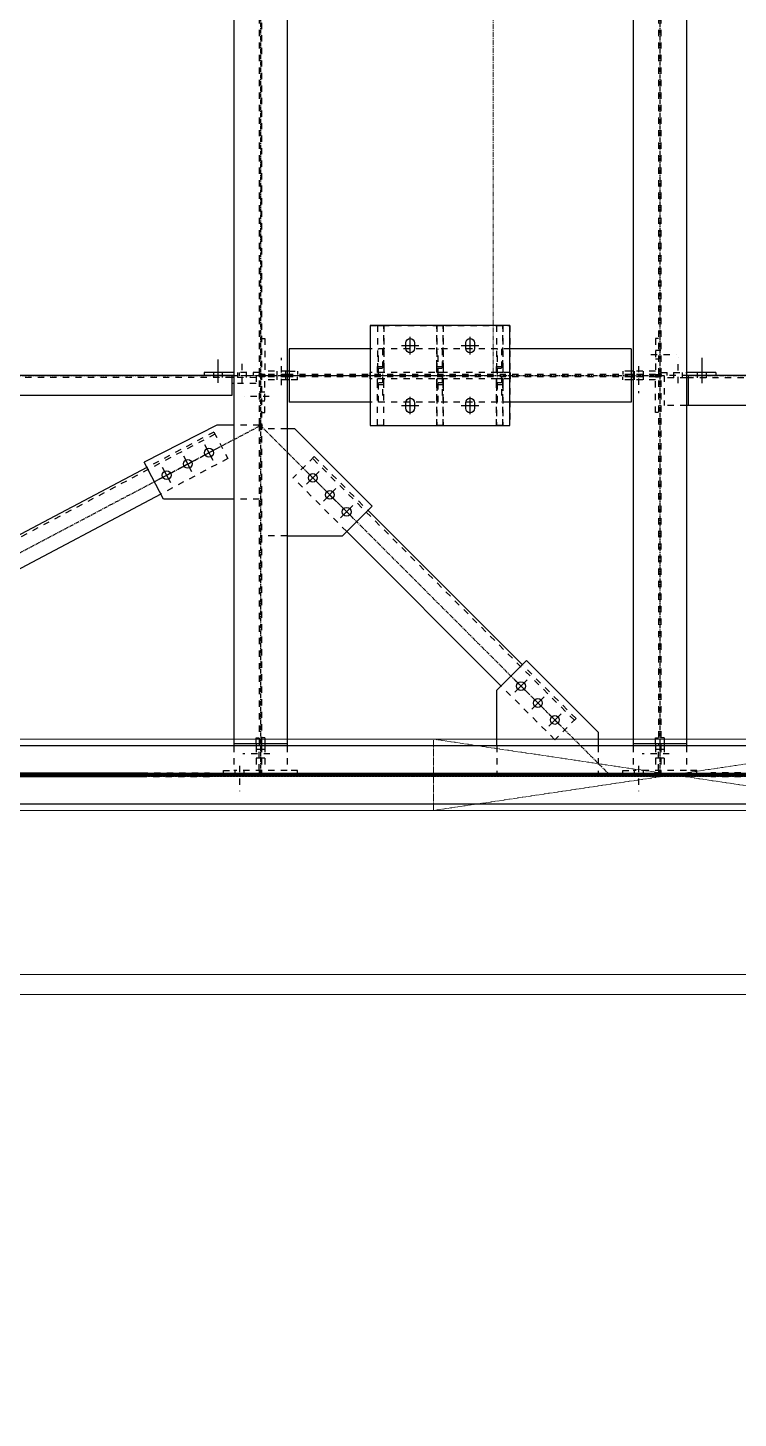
# Model space of a CAD drawing. Header units: inches. Extents: x 209270 to 234360, y -180214 to -150194.
# Drawn here: x 225796 to 227575, y -166874 to -163394 of the extents above; entities that cross this region are included whole.
import ezdxf

# ---------------------------------------------------------------- set-up
doc = ezdxf.new("R2010")
doc.units = ezdxf.units.IN
doc.header["$LTSCALE"] = 10
doc.header["$MEASUREMENT"] = 0
for name, pattern in [('CENTER', [2, 1.25, -0.25, 0.25, -0.25]), ('CENTER2', [1.125, 0.75, -0.125, 0.125, -0.125]), ('DXK_LINE_DOT2', [3.9198, 1.9599, -1.9599]), ('DXK_LINE_DOT5', [7.8785, 2.979, -0.9799, 0.9799, -0.9799, 0.9799, -0.9799]), ('HIDDEN', [0.375, 0.25, -0.125]), ('PHANTOM', [2.5, 1.25, -0.25, 0.25, -0.25, 0.25, -0.25])]:
    doc.linetypes.add(name, pattern=pattern)
doc.layers.get('0').update_dxf_attribs({"color": 1})
for name, color, linetype in [('_BLUE_0', 5, 'Continuous'), ('_BLUE_1', 5, 'Continuous'), ('_BLUE_2', 5, 'Continuous'), ('_BLUE_4', 5, 'Continuous')]:
    doc.layers.add(name, color=color, linetype=linetype)
for name, color, linetype, lineweight in [('CEN', 1, 'CENTER', 9), ('CENETR LINE', 1, 'CENTER2', 9), ('DIM', 1, 'Continuous', 13), ('handrail', 1, 'FENCELINE1', 9), ('HIDDEN', 1, 'HIDDEN', 9), ('MAIN OBJECT', 1, 'Continuous', 18), ('PHANTOM', 1, 'PHANTOM', 0), ('Sheeting', 1, 'Continuous', 0)]:
    doc.layers.add(name, color=color, linetype=linetype, lineweight=lineweight)
doc.linetypes.add('FENCELINE1', pattern='A,0.25,-0.1,[133,arial.ttf,S=0.1,R=0,X=-0.1,Y=0],-0.1,1', length=1.45)

# ---------------------------------------------------------------- blocks, each defined once
blk = doc.blocks.new('A$C1f4f58bd')
at = {"layer": 'CEN'}
blk.add_lwpolyline([(1100, 2200), (5000, 2200), (5000, -2700), (1100, -2700)], close=True, dxfattribs=at)
blk = doc.blocks.new('A$C1b4ed5d7')
at = {"layer": 'PHANTOM', "elevation": -0.8}
for points in [[(-660, 10500), (12160, 10500), (12160, -550), (-660, -550)], [(-610, 10450), (12110, 10450), (12110, -500), (-610, -500)]]:
    blk.add_lwpolyline(points, close=True, dxfattribs=at)
blk = doc.blocks.new('A$Ca692a303')
at = {"layer": 'CENETR LINE'}
for p, q in [((1200, 89.4), (0, -89.4)), ((0, 89.4), (1200, -89.4))]:
    blk.add_line(p, q, dxfattribs=at)
blk.add_lwpolyline([(0, -89.4), (0, 89.4), (1200, 89.4), (1200, -89.4)], close=True, dxfattribs=at)
blk = doc.blocks.new('MECH_DRAWING')
at = {"layer": 'CEN'}
blk.add_line((217212.2, -165263.7), (228311.6, -165263.7), dxfattribs=at)
at = {"layer": 'CEN', "elevation": 0.8}
blk.add_lwpolyline([(217011.9, -155263.7), (228511.9, -155263.7), (228511.9, -165263.7), (217011.9, -165263.7)], close=True, dxfattribs=at)
blk.add_lwpolyline([(217011.9, -165263.7), (217011.9, -165263.7), (228511.9, -165263.7), (228511.9, -165268.7)], dxfattribs=at)
at = {"layer": 'handrail', "const_width": 10}
blk.add_lwpolyline([(217011.9, -157988.4), (217011.9, -165263.7), (228511.9, -165263.7), (228511.9, -163968.7)], dxfattribs=at)
at = {"layer": 'HIDDEN', "elevation": 0}
blk.add_lwpolyline([(228307.2, -165268.1), (217216.6, -165268.1), (217216.6, -165259.3), (228307.2, -165259.3)], close=True, dxfattribs=at)
at = {"layer": 'MAIN OBJECT', "elevation": 0}
blk.add_lwpolyline([(228307.2, -165353.1), (217216.6, -165353.1), (217216.6, -165174.3), (228307.2, -165174.3)], close=True, dxfattribs=at)
at = {"layer": 'Sheeting'}
for points in [[(216351.9, -154713.7), (229171.9, -154713.7), (229171.9, -165813.7), (216351.9, -165813.7)], [(216401.9, -154763.7), (229121.9, -154763.7), (229121.9, -165763.7), (216401.9, -165763.7)]]:
    blk.add_lwpolyline(points, close=True, dxfattribs=at)
at = {"layer": 'DIM'}
for name, p in [('A$C1f4f58bd', (221961.9, -161563.7, -450449365.8)), ('A$C1b4ed5d7', (217011.9, -176263.7, 0.8)), ('A$Ca692a303', (226811.9, -165263.7, 0.8))]:
    blk.add_blockref(name, p, dxfattribs=at)
blk = doc.blocks.new('GridLine-116860372-116905 - 114867')
at = {"layer": '_BLUE_2', "linetype": 'DXK_LINE_DOT5'}
blk.add_line((2535.4, 12570.8), (24512.1, 12570.8), dxfattribs=at)
blk = doc.blocks.new('Part-116860372-114922 - 114867')
at = {"layer": '_BLUE_4', "linetype": 'Continuous'}
for points in [[(20200.6, 12565.8, -1), (20200.6, 12575.8, -1)], [(23950.6, 12565.8, -1), (23950.6, 12575.8, -1)]]:
    blk.add_hatch(color=256, dxfattribs=at).paths.add_polyline_path(points)
at = {"layer": '_BLUE_1', "linetype": 'DXK_LINE_DOT2'}
for p, q in [((20583.1, 12662.3), (20583.1, 12564.6)), ((23568.1, 12564.6), (23568.1, 12577.1)), ((23568.1, 12574.8), (20583.1, 12574.8)), ((23568.1, 12566.9), (20583.1, 12566.9))]:
    blk.add_line(p, q, dxfattribs=at)
at = {"layer": '_BLUE_2', "linetype": 'Continuous'}
for p, q in [((20583.1, 12662.3), (20583.1, 12577.1)), ((23568.1, 12662.3), (20583.1, 12662.3)), ((23568.1, 12577.1), (23568.1, 12662.3)), ((20583.1, 12564.6), (20583.1, 12479.3)), ((23568.1, 12479.3), (23568.1, 12564.6)), ((23568.1, 12479.3), (20583.1, 12479.3))]:
    blk.add_line(p, q, dxfattribs=at)
at = {"layer": '_BLUE_4', "linetype": 'CENTER'}
blk.add_line((20200.6, 12570.8), (23950.6, 12570.8), dxfattribs=at)
at = {"layer": '_BLUE_4', "linetype": 'Continuous'}
for centre in [(20200.6, 12570.8), (23950.6, 12570.8)]:
    blk.add_circle(centre, 5, dxfattribs=at)
blk = doc.blocks.new('Bolt-116860372-115338 - 114867')
at = {"layer": '_BLUE_1', "linetype": 'DXK_LINE_DOT2'}
for p, q in [((22673.1, 13886.9), (22751.8, 13886.9)), ((22687, 13900.6), (22697, 13900.6)), ((22697, 13900.6), (22704.1, 13900.6)), ((22687, 13873.1), (22697, 13873.1)), ((22697, 13873.1), (22704.1, 13873.1))]:
    blk.add_line(p, q, dxfattribs=at)
blk = doc.blocks.new('Bolt-116860372-115336 - 114867')
at = {"layer": '_BLUE_1', "linetype": 'DXK_LINE_DOT2'}
for p, q in [((21370.8, 12584.8), (21370.8, 12574.8)), ((21384.5, 12599.1), (21384.5, 12520.3)), ((21398.3, 12584.8), (21398.3, 12574.8)), ((21370.8, 12574.8), (21370.8, 12566.9)), ((21398.3, 12574.8), (21398.3, 12566.9))]:
    blk.add_line(p, q, dxfattribs=at)
blk = doc.blocks.new('Part-116860372-114998 - 114867')
at = {"layer": '_BLUE_4', "linetype": 'Continuous'}
for points in [[(21450.6, 15578.3, -1), (21450.6, 15588.3, -1)], [(21450.6, 12565.8, -1), (21450.6, 12575.8, -1)]]:
    blk.add_hatch(color=256, dxfattribs=at).paths.add_polyline_path(points)
at = {"layer": '_BLUE_1', "linetype": 'DXK_LINE_DOT2'}
for p, q in [((21367.3, 15569.1), (21367.3, 15479.8)), ((21533.8, 15569.1), (21367.3, 15569.1)), ((21447, 15569.1), (21447, 13666)), ((21454.1, 15569.1), (21454.1, 15479.8)), ((21533.8, 15569.1), (21533.8, 15479.8)), ((21454.1, 15473.5), (21454.1, 12668.6)), ((21447, 13666), (21447, 12668.6)), ((21367.3, 12662.3), (21367.3, 12584.8)), ((21447, 12584.8), (21447, 12662.3)), ((21454.1, 12662.3), (21454.1, 12584.8)), ((21533.8, 12662.3), (21533.8, 12584.8)), ((21533.8, 12584.8), (21367.3, 12584.8))]:
    blk.add_line(p, q, dxfattribs=at)
at = {"layer": '_BLUE_2', "linetype": 'Continuous'}
for p, q in [((21367.3, 15479.8), (21367.3, 12662.3)), ((21533.8, 15473.5), (21367.3, 15473.5)), ((21447, 15479.8), (21447, 15473.5)), ((21454.1, 15479.8), (21454.1, 15473.5)), ((21533.8, 15479.8), (21533.8, 12662.3)), ((21533.8, 12668.6), (21367.3, 12668.6)), ((21447, 12668.6), (21447, 12662.3)), ((21454.1, 12668.6), (21454.1, 12662.3))]:
    blk.add_line(p, q, dxfattribs=at)
at = {"layer": '_BLUE_4', "linetype": 'CENTER'}
blk.add_line((21450.6, 15583.3), (21450.6, 12570.8), dxfattribs=at)
at = {"layer": '_BLUE_4', "linetype": 'Continuous'}
for centre in [(21450.6, 15583.3), (21450.6, 12570.8)]:
    blk.add_circle(centre, 5, dxfattribs=at)
blk = doc.blocks.new('Part-116860372-114999 - 114867')
at = {"layer": '_BLUE_4', "linetype": 'Continuous'}
for points in [[(22700.6, 15578.3, -1), (22700.6, 15588.3, -1)], [(22700.6, 12565.8, -1), (22700.6, 12575.8, -1)]]:
    blk.add_hatch(color=256, dxfattribs=at).paths.add_polyline_path(points)
at = {"layer": '_BLUE_1', "linetype": 'DXK_LINE_DOT2'}
for p, q in [((22617.3, 15569.1), (22617.3, 15464.6)), ((22783.8, 15569.1), (22617.3, 15569.1)), ((22697, 15569.1), (22697, 12668.6)), ((22704.1, 15569.1), (22704.1, 12668.6)), ((22783.8, 15569.1), (22783.8, 15479.8)), ((22735.6, 15473.5), (22617.3, 15473.5)), ((22617.3, 12662.3), (22617.3, 12584.8)), ((22697, 12584.8), (22697, 12662.3)), ((22704.1, 12662.3), (22704.1, 12584.8)), ((22783.8, 12662.3), (22783.8, 12584.8)), ((22783.8, 12584.8), (22617.3, 12584.8))]:
    blk.add_line(p, q, dxfattribs=at)
at = {"layer": '_BLUE_2', "linetype": 'Continuous'}
for p, q in [((22617.3, 15464.6), (22617.3, 12662.3)), ((22783.8, 15473.5), (22735.6, 15473.5)), ((22783.8, 15479.8), (22783.8, 12662.3)), ((22783.8, 12668.6), (22617.3, 12668.6)), ((22697, 12668.6), (22697, 12662.3)), ((22704.1, 12668.6), (22704.1, 12662.3))]:
    blk.add_line(p, q, dxfattribs=at)
at = {"layer": '_BLUE_4', "linetype": 'CENTER'}
blk.add_line((22700.6, 15583.3), (22700.6, 12570.8), dxfattribs=at)
at = {"layer": '_BLUE_4', "linetype": 'Continuous'}
for centre in [(22700.6, 15583.3), (22700.6, 12570.8)]:
    blk.add_circle(centre, 5, dxfattribs=at)
blk = doc.blocks.new('Part-116860372-115019 - 114867')
at = {"layer": '_BLUE_4', "linetype": 'Continuous'}
for points in [[(21450.6, 13815.8, -1), (21450.6, 13825.8, -1)], [(22700.6, 13815.8, -1), (22700.6, 13825.8, -1)]]:
    blk.add_hatch(color=256, dxfattribs=at).paths.add_polyline_path(points)
at = {"layer": '_BLUE_1', "linetype": 'DXK_LINE_DOT2'}
for p, q in [((22231.7, 13904.1), (21794.2, 13904.1)), ((21464.1, 13824.4), (21464.1, 13817.3)), ((21533.8, 13824.4), (21464.1, 13824.4)), ((21533.8, 13817.3), (21464.1, 13817.3)), ((22611.1, 13824.4), (21540.1, 13824.4)), ((22611.1, 13817.3), (21540.1, 13817.3)), ((22687, 13824.4), (22617.3, 13824.4)), ((22687, 13817.3), (22617.3, 13817.3)), ((22687, 13824.4), (22687, 13817.3)), ((22231.7, 13737.6), (21794.2, 13737.6))]:
    blk.add_line(p, q, dxfattribs=at)
at = {"layer": '_BLUE_2', "linetype": 'Continuous'}
for p, q in [((21540.1, 13904.1), (21540.1, 13737.6)), ((21794.2, 13904.1), (21540.1, 13904.1)), ((22611.1, 13904.1), (22231.7, 13904.1)), ((22611.1, 13904.1), (22611.1, 13737.6)), ((21540.1, 13824.4), (21533.8, 13824.4)), ((21540.1, 13817.3), (21533.8, 13817.3)), ((22617.3, 13824.4), (22611.1, 13824.4)), ((22617.3, 13817.3), (22611.1, 13817.3)), ((21794.2, 13737.6), (21540.1, 13737.6)), ((22611.1, 13737.6), (22231.7, 13737.6))]:
    blk.add_line(p, q, dxfattribs=at)
at = {"layer": '_BLUE_4', "linetype": 'CENTER'}
blk.add_line((21450.6, 13820.8), (22700.6, 13820.8), dxfattribs=at)
at = {"layer": '_BLUE_4', "linetype": 'Continuous'}
for centre in [(21450.6, 13820.8), (22700.6, 13820.8)]:
    blk.add_circle(centre, 5, dxfattribs=at)
blk = doc.blocks.new('Part-116860372-115026 - 114867')
at = {"layer": '_BLUE_4', "linetype": 'Continuous'}
for points in [[(20200.6, 13815.8, -1), (20200.6, 13825.8, -1)], [(21450.6, 13815.8, -1), (21450.6, 13825.8, -1)]]:
    blk.add_hatch(color=256, dxfattribs=at).paths.add_polyline_path(points)
at = {"layer": '_BLUE_1', "linetype": 'DXK_LINE_DOT2'}
for p, q in [((20216.8, 13820.8), (20216.8, 13758.3)), ((20363.1, 13820.8), (20216.8, 13820.8)), ((20356.8, 13814.6), (20216.8, 13814.6)), ((21361.1, 13814.6), (20363.1, 13814.6)), ((21361.1, 13820.8), (21437, 13820.8)), ((21437, 13814.6), (21367.3, 13814.6)), ((21437, 13795.8), (21367.3, 13795.8)), ((21437, 13820.8), (21437, 13795.8)), ((20356.8, 13758.3), (20216.8, 13758.3))]:
    blk.add_line(p, q, dxfattribs=at)
at = {"layer": '_BLUE_2', "linetype": 'Continuous'}
for p, q in [((20363.1, 13814.6), (20356.8, 13814.6)), ((21361.1, 13820.8), (20363.1, 13820.8)), ((20363.1, 13758.3), (20363.1, 13820.8)), ((21361.1, 13820.8), (21361.1, 13758.3)), ((21367.3, 13814.6), (21361.1, 13814.6)), ((21367.3, 13795.8), (21361.1, 13795.8)), ((21361.1, 13758.3), (20356.8, 13758.3))]:
    blk.add_line(p, q, dxfattribs=at)
at = {"layer": '_BLUE_4', "linetype": 'CENTER'}
for p, q in [((20200.6, 13820.8), (20216.8, 13820.8)), ((20363.1, 13820.8), (21361.1, 13820.8)), ((21437, 13820.8), (21450.6, 13820.8))]:
    blk.add_line(p, q, dxfattribs=at)
at = {"layer": '_BLUE_4', "linetype": 'Continuous'}
for centre in [(20200.6, 13820.8), (21450.6, 13820.8)]:
    blk.add_circle(centre, 5, dxfattribs=at)
blk = doc.blocks.new('Part-116860372-115027 - 114867')
at = {"layer": '_BLUE_4', "linetype": 'Continuous'}
for points in [[(22700.6, 13815.8, -1), (22700.6, 13825.8, -1)], [(23950.6, 13815.8, -1), (23950.6, 13825.8, -1)]]:
    blk.add_hatch(color=256, dxfattribs=at).paths.add_polyline_path(points)
at = {"layer": '_BLUE_1', "linetype": 'DXK_LINE_DOT2'}
for p, q in [((22714.1, 13820.8), (22714.1, 13727.1)), ((22790.1, 13820.8), (22714.1, 13820.8)), ((22783.8, 13813.7), (22714.1, 13813.7)), ((23825.6, 13813.7), (22790.1, 13813.7)), ((23825.6, 13820.8), (23934.7, 13820.8)), ((23934.7, 13813.7), (23831.8, 13813.7)), ((23934.7, 13820.8), (23934.7, 13727.1)), ((22783.8, 13727.1), (22714.1, 13727.1)), ((23934.7, 13727.1), (23831.8, 13727.1))]:
    blk.add_line(p, q, dxfattribs=at)
at = {"layer": '_BLUE_2', "linetype": 'Continuous'}
for p, q in [((22790.1, 13813.7), (22783.8, 13813.7)), ((23825.6, 13820.8), (22790.1, 13820.8)), ((22790.1, 13727.1), (22790.1, 13820.8)), ((23825.6, 13820.8), (23825.6, 13727.1)), ((23831.8, 13813.7), (23825.6, 13813.7)), ((23831.8, 13727.1), (22783.8, 13727.1))]:
    blk.add_line(p, q, dxfattribs=at)
at = {"layer": '_BLUE_4', "linetype": 'CENTER'}
for p, q in [((22700.6, 13820.8), (22714.1, 13820.8)), ((22790.1, 13820.8), (23825.6, 13820.8)), ((23934.7, 13820.8), (23950.6, 13820.8))]:
    blk.add_line(p, q, dxfattribs=at)
at = {"layer": '_BLUE_4', "linetype": 'Continuous'}
for centre in [(22700.6, 13820.8), (23950.6, 13820.8)]:
    blk.add_circle(centre, 5, dxfattribs=at)
blk = doc.blocks.new('Part-116860372-116426 - 114867')
at = {"layer": '_BLUE_1', "linetype": 'DXK_LINE_DOT2'}
for p, q in [((21816.8, 13977.1), (21816.8, 13849.6)), ((21816.9, 13977.1), (21816.9, 13849.6)), ((21816.9, 13977.1), (21836.8, 13977.1)), ((21836.8, 13977.1), (21836.9, 13977.1)), ((21836.8, 13849.6), (21836.8, 13977.1)), ((21836.9, 13977.1), (21836.9, 13849.6)), ((21816.8, 13849.6), (21816.8, 13830.8)), ((21816.8, 13849.6), (21816.9, 13849.6)), ((21816.9, 13830.8), (21816.9, 13849.6)), ((21816.9, 13849.6), (21836.9, 13849.6)), ((21836.8, 13849.6), (21836.8, 13830.8)), ((21836.9, 13849.6), (21836.9, 13830.8)), ((21816.8, 13830.8), (21816.9, 13830.8)), ((21836.9, 13830.8), (21816.8, 13830.8))]:
    blk.add_line(p, q, dxfattribs=at)
at = {"layer": '_BLUE_2', "linetype": 'Continuous'}
for p, q in [((21816.9, 13977.1), (21816.8, 13977.1)), ((21816.8, 13977.1), (21816.8, 13977.1)), ((21816.8, 13977.1), (21816.9, 13977.1)), ((21816.9, 13977.1), (21816.9, 13977.1)), ((21816.9, 13977.1), (21836.9, 13977.1)), ((21836.9, 13977.1), (21836.9, 13977.1))]:
    blk.add_line(p, q, dxfattribs=at)
blk = doc.blocks.new('Part-116860372-115074 - 114867')
at = {"layer": '_BLUE_4', "linetype": 'Continuous'}
for points in [[(21450.6, 13659.6, -1), (21450.6, 13669.6, -1)], [(20200.6, 12998.3, -1), (20200.6, 13008.3, -1)]]:
    blk.add_hatch(color=256, dxfattribs=at).paths.add_polyline_path(points)
at = {"layer": '_BLUE_1', "linetype": 'DXK_LINE_DOT2'}
for p, q in [((21308.2, 13637.4), (20379.1, 13145.8)), ((21304.7, 13644), (21094.8, 13532.9)), ((21304.7, 13644), (21348.6, 13561.1)), ((21348.6, 13561.1), (21138.6, 13450.1)), ((20375.6, 13152.5), (20585.5, 13263.5)), ((20419.4, 13069.6), (20375.6, 13152.5)), ((20629.3, 13180.7), (20419.4, 13069.6))]:
    blk.add_line(p, q, dxfattribs=at)
at = {"layer": '_BLUE_2', "linetype": 'Continuous'}
for p, q in [((21094.8, 13532.9), (20585.5, 13263.5)), ((21138.6, 13450.1), (20629.3, 13180.7))]:
    blk.add_line(p, q, dxfattribs=at)
at = {"layer": '_BLUE_4', "linetype": 'CENTER'}
blk.add_line((20200.6, 13003.3), (21450.6, 13664.6), dxfattribs=at)
at = {"layer": '_BLUE_4', "linetype": 'Continuous'}
for centre in [(21450.6, 13664.6), (20200.6, 13003.3)]:
    blk.add_circle(centre, 5, dxfattribs=at)
blk = doc.blocks.new('Part-116860372-115075 - 114867')
at = {"layer": '_BLUE_4', "linetype": 'Continuous'}
for points in [[(21450.6, 13659.6, -1), (21450.6, 13669.6, -1)], [(22544.3, 12565.8, -1), (22544.3, 12575.8, -1)]]:
    blk.add_hatch(color=256, dxfattribs=at).paths.add_polyline_path(points)
at = {"layer": '_BLUE_1', "linetype": 'DXK_LINE_DOT2'}
for p, q in [((21618.9, 13567), (21552.6, 13500.7)), ((22433.2, 12742.1), (21613.6, 13561.7)), ((21618.9, 13567), (21786.8, 13399.1)), ((21720.5, 13332.8), (21552.6, 13500.7)), ((22438.5, 12747.4), (22270.6, 12915.3)), ((22372.2, 12681.1), (22204.3, 12849)), ((22438.5, 12747.4), (22372.2, 12681.1))]:
    blk.add_line(p, q, dxfattribs=at)
at = {"layer": '_BLUE_2', "linetype": 'Continuous'}
for p, q in [((22270.6, 12915.3), (21786.8, 13399.1)), ((22204.3, 12849), (21720.5, 13332.8))]:
    blk.add_line(p, q, dxfattribs=at)
at = {"layer": '_BLUE_4', "linetype": 'CENTER'}
blk.add_line((21450.6, 13664.6), (22544.3, 12570.8), dxfattribs=at)
at = {"layer": '_BLUE_4', "linetype": 'Continuous'}
for centre in [(21450.6, 13664.6), (22544.3, 12570.8)]:
    blk.add_circle(centre, 5, dxfattribs=at)
blk = doc.blocks.new('Bolt-116860372-115309 - 114867')
at = {"layer": '_BLUE_1', "linetype": 'DXK_LINE_DOT2'}
for p, q in [((21480.4, 12637.3), (21395.4, 12637.3)), ((21447, 12651), (21437, 12651)), ((21447, 12623.5), (21437, 12623.5)), ((21454.1, 12651), (21447, 12651)), ((21454.1, 12623.5), (21447, 12623.5)), ((21464.1, 12651), (21454.1, 12651)), ((21464.1, 12623.5), (21454.1, 12623.5))]:
    blk.add_line(p, q, dxfattribs=at)
blk = doc.blocks.new('Bolt-116860372-116122 - 114867')
at = {"layer": '_BLUE_2', "linetype": 'Continuous'}
for p, q in [((22246.7, 12868.5), (22285.6, 12829.6)), ((22246.7, 12829.6), (22285.6, 12868.5)), ((22299.7, 12815.4), (22338.6, 12776.5)), ((22299.7, 12776.5), (22338.6, 12815.4)), ((22352.8, 12762.4), (22391.6, 12723.5)), ((22352.8, 12723.5), (22391.6, 12762.4))]:
    blk.add_line(p, q, dxfattribs=at)
for centre in [(22266.1, 12849), (22319.2, 12796), (22372.2, 12743)]:
    blk.add_circle(centre, 13.7, dxfattribs=at)
blk = doc.blocks.new('Part-116860372-115307 - 114867')
at = {"layer": '_BLUE_1', "linetype": 'DXK_LINE_DOT2'}
for p, q in [((21437, 12668.6), (21437, 12687.3)), ((21437, 12687.3), (21447, 12687.3)), ((21437, 12662.3), (21437, 12584.8)), ((21447, 12668.6), (21447, 12662.3)), ((21334.5, 12574.8), (21334.5, 12584.8)), ((21334.5, 12584.8), (21367.3, 12584.8)), ((21447, 12584.8), (21447, 12574.8))]:
    blk.add_line(p, q, dxfattribs=at)
at = {"layer": '_BLUE_2', "linetype": 'Continuous'}
blk.add_line((21437, 12668.6), (21437, 12662.3), dxfattribs=at)
blk = doc.blocks.new('Part-116860372-115315 - 114867')
at = {"layer": '_BLUE_1', "linetype": 'DXK_LINE_DOT2'}
for p, q in [((22687, 12668.6), (22687, 12687.3)), ((22687, 12687.3), (22697, 12687.3)), ((22687, 12662.3), (22687, 12584.8)), ((22697, 12668.6), (22697, 12662.3)), ((22584.5, 12574.8), (22584.5, 12584.8)), ((22584.5, 12584.8), (22617.3, 12584.8)), ((22697, 12584.8), (22697, 12574.8))]:
    blk.add_line(p, q, dxfattribs=at)
at = {"layer": '_BLUE_2', "linetype": 'Continuous'}
blk.add_line((22687, 12668.6), (22687, 12662.3), dxfattribs=at)
blk = doc.blocks.new('Part-116860372-116118 - 114867')
at = {"layer": '_BLUE_1', "linetype": 'DXK_LINE_DOT2'}
for p, q in [((21533.8, 13654.5), (21454.1, 13654.5)), ((21533.8, 13319.5), (21454.1, 13319.5))]:
    blk.add_line(p, q, dxfattribs=at)
at = {"layer": '_BLUE_2', "linetype": 'Continuous'}
for p, q in [((21557.8, 13654.5), (21533.8, 13654.5)), ((21800.1, 13412.3), (21557.8, 13654.5)), ((21707.3, 13319.5), (21800.1, 13412.3)), ((21533.8, 13319.5), (21707.3, 13319.5))]:
    blk.add_line(p, q, dxfattribs=at)
blk = doc.blocks.new('Part-116860372-115308 - 114867')
at = {"layer": '_BLUE_1', "linetype": 'DXK_LINE_DOT2'}
for p, q in [((21464.1, 12687.3), (21454.1, 12687.3)), ((21454.1, 12668.6), (21454.1, 12662.3)), ((21464.1, 12687.3), (21464.1, 12668.6)), ((21464.1, 12662.3), (21464.1, 12584.8)), ((21454.1, 12584.8), (21454.1, 12574.8)), ((21566.6, 12584.8), (21533.8, 12584.8)), ((21566.6, 12574.8), (21566.6, 12584.8))]:
    blk.add_line(p, q, dxfattribs=at)
at = {"layer": '_BLUE_2', "linetype": 'Continuous'}
blk.add_line((21464.1, 12668.6), (21464.1, 12662.3), dxfattribs=at)
blk = doc.blocks.new('Part-116860372-115316 - 114867')
at = {"layer": '_BLUE_1', "linetype": 'DXK_LINE_DOT2'}
for p, q in [((22714.1, 12687.3), (22704.1, 12687.3)), ((22704.1, 12668.6), (22704.1, 12662.3)), ((22714.1, 12687.3), (22714.1, 12668.6)), ((22714.1, 12662.3), (22714.1, 12584.8)), ((22704.1, 12584.8), (22704.1, 12574.8)), ((22816.6, 12584.8), (22783.8, 12584.8)), ((22816.6, 12574.8), (22816.6, 12584.8))]:
    blk.add_line(p, q, dxfattribs=at)
at = {"layer": '_BLUE_2', "linetype": 'Continuous'}
blk.add_line((22714.1, 12668.6), (22714.1, 12662.3), dxfattribs=at)
blk = doc.blocks.new('Bolt-116860372-115317 - 114867')
at = {"layer": '_BLUE_1', "linetype": 'DXK_LINE_DOT2'}
for p, q in [((22730.4, 12637.3), (22645.4, 12637.3)), ((22697, 12651), (22687, 12651)), ((22697, 12623.5), (22687, 12623.5)), ((22704.1, 12651), (22697, 12651)), ((22704.1, 12623.5), (22697, 12623.5)), ((22714.1, 12651), (22704.1, 12651)), ((22714.1, 12623.5), (22704.1, 12623.5))]:
    blk.add_line(p, q, dxfattribs=at)
blk = doc.blocks.new('Part-116860372-115319 - 114867')
at = {"layer": '_BLUE_1', "linetype": 'DXK_LINE_DOT2'}
for p, q in [((21454.1, 13936.9), (21464.1, 13936.9)), ((21464.1, 13936.9), (21464.1, 13834.4)), ((21464.1, 13824.4), (21454.1, 13824.4)), ((21533.8, 13834.4), (21464.1, 13834.4)), ((21540.1, 13824.4), (21533.8, 13824.4)), ((21540.1, 13834.4), (21566.6, 13834.4)), ((21566.6, 13834.4), (21566.6, 13824.4))]:
    blk.add_line(p, q, dxfattribs=at)
at = {"layer": '_BLUE_2', "linetype": 'Continuous'}
blk.add_line((21540.1, 13834.4), (21533.8, 13834.4), dxfattribs=at)
blk = doc.blocks.new('Part-116860372-115320 - 114867')
at = {"layer": '_BLUE_1', "linetype": 'DXK_LINE_DOT2'}
for p, q in [((21464.1, 13817.3), (21454.1, 13817.3)), ((21464.1, 13704.8), (21464.1, 13807.3)), ((21533.8, 13807.3), (21464.1, 13807.3)), ((21540.1, 13817.3), (21533.8, 13817.3)), ((21566.6, 13807.3), (21540.1, 13807.3)), ((21566.6, 13807.3), (21566.6, 13817.3)), ((21454.1, 13704.8), (21464.1, 13704.8))]:
    blk.add_line(p, q, dxfattribs=at)
at = {"layer": '_BLUE_2', "linetype": 'Continuous'}
blk.add_line((21540.1, 13807.3), (21533.8, 13807.3), dxfattribs=at)
blk = doc.blocks.new('Bolt-116860372-115321 - 114867')
at = {"layer": '_BLUE_1', "linetype": 'DXK_LINE_DOT2'}
for p, q in [((21516.6, 13791), (21516.6, 13876)), ((21502.9, 13824.4), (21502.9, 13834.4)), ((21502.9, 13817.3), (21502.9, 13824.4)), ((21502.9, 13807.3), (21502.9, 13817.3)), ((21530.4, 13824.4), (21530.4, 13834.4)), ((21530.4, 13817.3), (21530.4, 13824.4)), ((21530.4, 13807.3), (21530.4, 13817.3))]:
    blk.add_line(p, q, dxfattribs=at)
blk = doc.blocks.new('Part-116860372-115323 - 114867')
at = {"layer": '_BLUE_1', "linetype": 'DXK_LINE_DOT2'}
for p, q in [((22584.5, 13807.3), (22584.5, 13817.3)), ((22611.1, 13807.3), (22584.5, 13807.3)), ((22611.1, 13817.3), (22617.3, 13817.3)), ((22687, 13807.3), (22617.3, 13807.3)), ((22687, 13817.3), (22697, 13817.3)), ((22687, 13704.8), (22687, 13807.3)), ((22697, 13704.8), (22687, 13704.8))]:
    blk.add_line(p, q, dxfattribs=at)
at = {"layer": '_BLUE_2', "linetype": 'Continuous'}
blk.add_line((22617.3, 13807.3), (22611.1, 13807.3), dxfattribs=at)
blk = doc.blocks.new('Part-116860372-115324 - 114867')
at = {"layer": '_BLUE_1', "linetype": 'DXK_LINE_DOT2'}
for p, q in [((22697, 13936.9), (22687, 13936.9)), ((22687, 13936.9), (22687, 13834.4)), ((22584.5, 13834.4), (22584.5, 13824.4)), ((22611.1, 13834.4), (22584.5, 13834.4)), ((22611.1, 13824.4), (22617.3, 13824.4)), ((22687, 13834.4), (22617.3, 13834.4)), ((22687, 13824.4), (22697, 13824.4))]:
    blk.add_line(p, q, dxfattribs=at)
at = {"layer": '_BLUE_2', "linetype": 'Continuous'}
blk.add_line((22617.3, 13834.4), (22611.1, 13834.4), dxfattribs=at)
blk = doc.blocks.new('Bolt-116860372-115325 - 114867')
at = {"layer": '_BLUE_1', "linetype": 'DXK_LINE_DOT2'}
for p, q in [((22634.5, 13850.6), (22634.5, 13765.6)), ((22620.8, 13834.4), (22620.8, 13824.4)), ((22620.8, 13824.4), (22620.8, 13817.3)), ((22620.8, 13817.3), (22620.8, 13807.3)), ((22648.3, 13834.4), (22648.3, 13824.4)), ((22648.3, 13824.4), (22648.3, 13817.3)), ((22648.3, 13817.3), (22648.3, 13807.3))]:
    blk.add_line(p, q, dxfattribs=at)
blk = doc.blocks.new('Bolt-116860372-115337 - 114867')
at = {"layer": '_BLUE_1', "linetype": 'DXK_LINE_DOT2'}
for p, q in [((22620.8, 12584.8), (22620.8, 12574.8)), ((22634.5, 12599.1), (22634.5, 12520.3)), ((22648.3, 12584.8), (22648.3, 12574.8)), ((22620.8, 12574.8), (22620.8, 12566.9)), ((22648.3, 12574.8), (22648.3, 12566.9))]:
    blk.add_line(p, q, dxfattribs=at)
blk = doc.blocks.new('Bolt-116860372-115339 - 114867')
at = {"layer": '_BLUE_1', "linetype": 'DXK_LINE_DOT2'}
for p, q in [((21478.1, 13754.8), (21399.3, 13754.8)), ((21454.1, 13768.5), (21447, 13768.5)), ((21464.1, 13768.5), (21454.1, 13768.5)), ((21454.1, 13741), (21447, 13741)), ((21464.1, 13741), (21454.1, 13741))]:
    blk.add_line(p, q, dxfattribs=at)
blk = doc.blocks.new('Part-116860372-116423 - 114867')
at = {"layer": '_BLUE_1', "linetype": 'DXK_LINE_DOT2'}
for p, q in [((21794.3, 13810.8), (21794.3, 13830.8)), ((21794.3, 13810.8), (21794.3, 13830.8)), ((21794.3, 13830.8), (21794.3, 13830.8)), ((22231.7, 13830.8), (21794.3, 13830.8)), ((21794.3, 13810.8), (21794.3, 13810.8)), ((22231.7, 13810.8), (21794.3, 13810.8)), ((22231.8, 13810.8), (22231.8, 13830.8))]:
    blk.add_line(p, q, dxfattribs=at)
at = {"layer": '_BLUE_2', "linetype": 'Continuous'}
for p, q in [((22231.7, 13830.8), (22231.8, 13830.8)), ((22231.8, 13810.8), (22231.7, 13810.8)), ((22231.8, 13830.8), (22231.8, 13810.8))]:
    blk.add_line(p, q, dxfattribs=at)
blk = doc.blocks.new('Part-116860372-116431 - 114867')
at = {"layer": '_BLUE_1', "linetype": 'DXK_LINE_DOT2'}
for p, q in [((22023, 13810.9), (22003, 13810.9)), ((22003, 13792.1), (22003, 13810.9)), ((22003, 13810.9), (22003, 13792.1)), ((22023, 13810.9), (22023, 13792.1)), ((22023, 13792.1), (22023, 13810.9)), ((22023, 13810.9), (22023, 13810.9)), ((22023, 13792.1), (22003, 13792.1)), ((22003, 13664.6), (22003, 13792.1)), ((22003, 13792.1), (22003, 13792.1)), ((22003, 13792.1), (22003, 13664.6)), ((22023, 13792.1), (22023, 13664.6)), ((22023, 13664.6), (22023, 13792.1)), ((22023, 13664.6), (22003, 13664.6)), ((22003, 13664.6), (22003, 13664.6)), ((22003, 13664.6), (22003, 13664.6)), ((22023, 13664.6), (22023, 13664.6))]:
    blk.add_line(p, q, dxfattribs=at)
blk = doc.blocks.new('Part-116860372-116425 - 114867')
at = {"layer": '_BLUE_2', "linetype": 'Continuous'}
for p, q in [((21794.2, 13977.1), (21794.2, 13664.6)), ((22231.7, 13977), (21794.2, 13977.1)), ((22231.7, 13664.5), (22231.7, 13977)), ((21794.2, 13664.6), (22231.7, 13664.5))]:
    blk.add_line(p, q, dxfattribs=at)
blk = doc.blocks.new('Part-116860372-116439 - 114867')
at = {"layer": '_BLUE_1', "linetype": 'DXK_LINE_DOT2'}
for p, q in [((22193, 13824.4), (22193, 13904.1)), ((22205.5, 13904.1), (22205.5, 13824.4)), ((22205.5, 13843.1), (22193, 13843.1))]:
    blk.add_line(p, q, dxfattribs=at)
blk = doc.blocks.new('Bolt-116860372-115827 - 114867')
at = {"layer": '_BLUE_1', "linetype": 'DXK_LINE_DOT2'}
for p, q in [((21393.3, 13798.3), (21393.3, 13870.8)), ((21379.5, 13820.8), (21379.5, 13830.8)), ((21379.5, 13814.6), (21379.5, 13820.8)), ((21407, 13820.8), (21407, 13830.8)), ((21407, 13814.6), (21407, 13820.8))]:
    blk.add_line(p, q, dxfattribs=at)
at = {"layer": '_BLUE_2', "linetype": 'Continuous'}
for p, q in [((21318.3, 13798.3), (21318.3, 13870.8)), ((21304.5, 13820.8), (21304.5, 13830.8)), ((21304.5, 13814.6), (21304.5, 13820.8)), ((21332, 13820.8), (21332, 13830.8)), ((21332, 13814.6), (21332, 13820.8))]:
    blk.add_line(p, q, dxfattribs=at)
blk = doc.blocks.new('Part-116860372-115826 - 114867')
at = {"layer": '_BLUE_1', "linetype": 'DXK_LINE_DOT2'}
for p, q in [((21447, 13830.8), (21367.3, 13830.8)), ((21384.5, 13820.8), (21384.5, 13830.8)), ((21428.3, 13820.8), (21428.3, 13830.8)), ((21447, 13830.8), (21447, 13820.8))]:
    blk.add_line(p, q, dxfattribs=at)
at = {"layer": '_BLUE_2', "linetype": 'Continuous'}
for p, q in [((21367.3, 13830.8), (21274.5, 13830.8)), ((21274.5, 13830.8), (21274.5, 13820.8)), ((21367.3, 13820.8), (21361.1, 13820.8))]:
    blk.add_line(p, q, dxfattribs=at)
blk = doc.blocks.new('Part-116860372-115828 - 114867')
at = {"layer": '_BLUE_1', "linetype": 'DXK_LINE_DOT2'}
for p, q in [((22704.1, 13830.8), (22783.8, 13830.8)), ((22722.9, 13830.8), (22722.9, 13820.8)), ((22783.8, 13830.8), (22783.8, 13820.8))]:
    blk.add_line(p, q, dxfattribs=at)
at = {"layer": '_BLUE_2', "linetype": 'Continuous'}
for p, q in [((22876.6, 13830.8), (22783.8, 13830.8)), ((22790.1, 13820.8), (22783.8, 13820.8)), ((22876.6, 13830.8), (22876.6, 13820.8))]:
    blk.add_line(p, q, dxfattribs=at)
blk = doc.blocks.new('Bolt-116860372-115830 - 114867')
at = {"layer": '_BLUE_1', "linetype": 'DXK_LINE_DOT2'}
for p, q in [((22757.9, 13797.5), (22757.9, 13876.2)), ((22744.1, 13820.8), (22744.1, 13830.8)), ((22744.1, 13813.7), (22744.1, 13820.8)), ((22771.6, 13820.8), (22771.6, 13830.8)), ((22771.6, 13813.7), (22771.6, 13820.8))]:
    blk.add_line(p, q, dxfattribs=at)
at = {"layer": '_BLUE_2', "linetype": 'Continuous'}
for p, q in [((22832.9, 13797.5), (22832.9, 13876.2)), ((22819.1, 13820.8), (22819.1, 13830.8)), ((22819.1, 13813.7), (22819.1, 13820.8)), ((22846.6, 13820.8), (22846.6, 13830.8)), ((22846.6, 13813.7), (22846.6, 13820.8))]:
    blk.add_line(p, q, dxfattribs=at)
blk = doc.blocks.new('Part-116860372-116424 - 114867')
at = {"layer": '_BLUE_1', "linetype": 'DXK_LINE_DOT2'}
for p, q in [((22189.3, 13977), (22189.3, 13849.6)), ((22189.4, 13977.1), (22209.3, 13977.1)), ((22189.4, 13977), (22189.4, 13849.6)), ((22209.3, 13977.1), (22209.4, 13977.1)), ((22209.3, 13849.6), (22209.3, 13977.1)), ((22209.4, 13977), (22209.4, 13849.6)), ((22189.3, 13849.6), (22189.3, 13830.8)), ((22189.3, 13849.6), (22189.4, 13849.6)), ((22189.4, 13830.8), (22189.4, 13849.6)), ((22189.4, 13849.6), (22209.4, 13849.6)), ((22209.3, 13849.6), (22209.3, 13830.8)), ((22209.4, 13849.6), (22209.4, 13830.8)), ((22189.3, 13830.8), (22189.4, 13830.8)), ((22209.4, 13830.8), (22189.3, 13830.8))]:
    blk.add_line(p, q, dxfattribs=at)
at = {"layer": '_BLUE_2', "linetype": 'Continuous'}
for p, q in [((22189.4, 13977.1), (22189.3, 13977.1)), ((22189.3, 13977.1), (22189.3, 13977)), ((22189.3, 13977.1), (22189.4, 13977.1)), ((22189.4, 13977.1), (22189.4, 13977)), ((22189.4, 13977.1), (22209.4, 13977.1)), ((22209.4, 13977.1), (22209.4, 13977))]:
    blk.add_line(p, q, dxfattribs=at)
blk = doc.blocks.new('Part-116860372-116428 - 114867')
at = {"layer": '_BLUE_1', "linetype": 'DXK_LINE_DOT2'}
for p, q in [((21794.2, 13977.1), (21794.2, 13664.6)), ((21794.2, 13977.1), (22231.7, 13977)), ((22231.7, 13977), (22231.7, 13664.5)), ((21794.2, 13664.6), (22231.7, 13664.5))]:
    blk.add_line(p, q, dxfattribs=at)
blk = doc.blocks.new('Bolt-116860372-116119 - 114867')
at = {"layer": '_BLUE_2', "linetype": 'Continuous'}
for p, q in [((21633.9, 13481.3), (21595, 13520.2)), ((21633.9, 13520.2), (21595, 13481.3)), ((21686.9, 13428.2), (21648, 13467.1)), ((21686.9, 13467.1), (21648, 13428.2)), ((21740, 13375.2), (21701.1, 13414.1)), ((21740, 13414.1), (21701.1, 13375.2))]:
    blk.add_line(p, q, dxfattribs=at)
for centre in [(21614.4, 13500.7), (21667.5, 13447.7), (21720.5, 13394.6)]:
    blk.add_circle(centre, 13.7, dxfattribs=at)
blk = doc.blocks.new('Part-116860372-116121 - 114867')
at = {"layer": '_BLUE_1', "linetype": 'DXK_LINE_DOT2'}
for p, q in [((22191, 12662.3), (22191, 12574.8)), ((22507.5, 12662.3), (22507.5, 12574.8))]:
    blk.add_line(p, q, dxfattribs=at)
at = {"layer": '_BLUE_2', "linetype": 'Continuous'}
for p, q in [((22191, 12835.8), (22283.8, 12928.6)), ((22283.8, 12928.6), (22507.5, 12704.9)), ((22191, 12662.3), (22191, 12835.8)), ((22507.5, 12704.9), (22507.5, 12662.3))]:
    blk.add_line(p, q, dxfattribs=at)
blk = doc.blocks.new('Bolt-116860372-116432 - 114867')
at = {"layer": '_BLUE_2', "linetype": 'Continuous'}
for p, q in [((21905.5, 13923.3), (21906.5, 13928.6)), ((21906.5, 13928.6), (21909.5, 13933)), ((21909.5, 13933), (21914, 13936)), ((21914, 13936), (21919.2, 13937.1)), ((21919.2, 13887.1), (21919.2, 13942.1)), ((21919.2, 13937.1), (21919.2, 13937.1)), ((21919.2, 13937.1), (21924.5, 13936)), ((21924.5, 13936), (21928.9, 13933)), ((21928.9, 13933), (21931.9, 13928.6)), ((21931.9, 13928.6), (21933, 13923.3)), ((22093, 13923.3), (22094, 13928.6)), ((22094, 13928.6), (22097, 13933)), ((22097, 13933), (22101.5, 13936)), ((22101.5, 13936), (22106.7, 13937.1)), ((22106.7, 13887.1), (22106.7, 13942.1)), ((22106.7, 13937.1), (22106.7, 13937.1)), ((22106.7, 13937.1), (22112, 13936)), ((22112, 13936), (22116.4, 13933)), ((22116.4, 13933), (22119.4, 13928.6)), ((22119.4, 13928.6), (22120.5, 13923.3)), ((21891.7, 13914.6), (21946.7, 13914.6)), ((21905.5, 13905.8), (21905.5, 13923.3)), ((21906.5, 13900.6), (21905.5, 13905.8)), ((21909.5, 13896.1), (21906.5, 13900.6)), ((21914, 13893.1), (21909.5, 13896.1)), ((21919.2, 13892.1), (21914, 13893.1)), ((21924.5, 13893.1), (21919.2, 13892.1)), ((21919.2, 13892.1), (21919.2, 13892.1)), ((21928.9, 13896.1), (21924.5, 13893.1)), ((21931.9, 13900.6), (21928.9, 13896.1)), ((21933, 13905.8), (21931.9, 13900.6)), ((21933, 13923.3), (21933, 13905.8)), ((22079.2, 13914.6), (22134.2, 13914.5)), ((22093, 13905.8), (22093, 13923.3)), ((22094, 13900.5), (22093, 13905.8)), ((22097, 13896.1), (22094, 13900.5)), ((22101.5, 13893.1), (22097, 13896.1)), ((22106.7, 13892.1), (22101.5, 13893.1)), ((22112, 13893.1), (22106.7, 13892.1)), ((22106.7, 13892.1), (22106.7, 13892.1)), ((22116.4, 13896.1), (22112, 13893.1)), ((22119.4, 13900.5), (22116.4, 13896.1)), ((22120.5, 13905.8), (22119.4, 13900.5)), ((22120.5, 13923.3), (22120.5, 13905.8)), ((21919.2, 13699.6), (21919.2, 13754.6)), ((22106.7, 13699.6), (22106.7, 13754.6)), ((21891.7, 13727.1), (21946.7, 13727.1)), ((21905.5, 13735.8), (21906.5, 13741.1)), ((21905.5, 13718.3), (21905.5, 13735.8)), ((21906.5, 13713.1), (21905.5, 13718.3)), ((21906.5, 13741.1), (21909.5, 13745.5)), ((21909.5, 13708.6), (21906.5, 13713.1)), ((21909.5, 13745.5), (21913.9, 13748.5)), ((21913.9, 13705.6), (21909.5, 13708.6)), ((21913.9, 13748.5), (21919.2, 13749.6)), ((21919.2, 13749.6), (21919.2, 13749.6)), ((21919.2, 13749.6), (21924.5, 13748.5)), ((21924.5, 13748.5), (21928.9, 13745.5)), ((21928.9, 13708.6), (21924.5, 13705.6)), ((21928.9, 13745.5), (21931.9, 13741.1)), ((21931.9, 13713.1), (21928.9, 13708.6)), ((21931.9, 13741.1), (21933, 13735.8)), ((21933, 13718.3), (21931.9, 13713.1)), ((21933, 13735.8), (21933, 13718.3)), ((22079.2, 13727.1), (22134.2, 13727)), ((22093, 13735.8), (22094, 13741.1)), ((22093, 13718.3), (22093, 13735.8)), ((22094, 13713), (22093, 13718.3)), ((22094, 13741.1), (22097, 13745.5)), ((22097, 13708.6), (22094, 13713)), ((22097, 13745.5), (22101.4, 13748.5)), ((22101.4, 13705.6), (22097, 13708.6)), ((22101.4, 13748.5), (22106.7, 13749.6)), ((22106.7, 13749.6), (22106.7, 13749.6)), ((22106.7, 13749.6), (22112, 13748.5)), ((22112, 13748.5), (22116.4, 13745.5)), ((22116.4, 13708.6), (22112, 13705.6)), ((22116.4, 13745.5), (22119.4, 13741.1)), ((22119.4, 13713), (22116.4, 13708.6)), ((22119.4, 13741.1), (22120.5, 13735.8)), ((22120.5, 13718.3), (22119.4, 13713)), ((22120.5, 13735.8), (22120.5, 13718.3)), ((21919.2, 13704.6), (21913.9, 13705.6)), ((21924.5, 13705.6), (21919.2, 13704.6)), ((21919.2, 13704.6), (21919.2, 13704.6)), ((22106.7, 13704.6), (22101.4, 13705.6)), ((22112, 13705.6), (22106.7, 13704.6)), ((22106.7, 13704.6), (22106.7, 13704.6))]:
    blk.add_line(p, q, dxfattribs=at)
blk = doc.blocks.new('Part-116860372-116436 - 114867')
at = {"layer": '_BLUE_1', "linetype": 'DXK_LINE_DOT2'}
for p, q in [((22006.7, 13737.6), (22006.7, 13817.3)), ((22019.2, 13798.5), (22006.7, 13798.5)), ((22019.2, 13817.3), (22019.2, 13737.6))]:
    blk.add_line(p, q, dxfattribs=at)
blk = doc.blocks.new('Part-116860372-116163 - 114867')
at = {"layer": '_BLUE_1', "linetype": 'DXK_LINE_DOT2'}
for p, q in [((21447, 13666), (21367.3, 13666)), ((21447, 13433.5), (21367.3, 13433.5))]:
    blk.add_line(p, q, dxfattribs=at)
at = {"layer": '_BLUE_2', "linetype": 'Continuous'}
for p, q in [((21314.1, 13666), (21086, 13549.5)), ((21367.3, 13666), (21314.1, 13666)), ((21147.4, 13433.5), (21086, 13549.5)), ((21367.3, 13433.5), (21147.4, 13433.5))]:
    blk.add_line(p, q, dxfattribs=at)
blk = doc.blocks.new('Bolt-116860372-116164 - 114867')
at = {"layer": '_BLUE_2', "linetype": 'Continuous'}
for p, q in [((21265.1, 13566.5), (21313.8, 13592.2)), ((21302.3, 13555), (21276.6, 13603.7)), ((21169.7, 13484.9), (21144, 13533.5)), ((21198.8, 13531.4), (21247.5, 13557.1)), ((21236, 13520), (21210.3, 13568.6)), ((21132.5, 13496.3), (21181.2, 13522.1))]:
    blk.add_line(p, q, dxfattribs=at)
for centre in [(21289.4, 13579.3), (21223.1, 13544.3), (21156.9, 13509.2)]:
    blk.add_circle(centre, 13.8, dxfattribs=at)
blk = doc.blocks.new('Part-116860372-116427 - 114867')
at = {"layer": '_BLUE_1', "linetype": 'DXK_LINE_DOT2'}
for p, q in [((22003, 13849.5), (22003, 13977.1)), ((22003, 13977.1), (22003, 13977.1)), ((22003, 13977.1), (22003, 13849.5)), ((22003, 13977.1), (22023, 13977.1)), ((22003, 13977.1), (22003, 13977.1)), ((22023, 13977.1), (22023, 13849.5)), ((22023, 13977.1), (22023, 13977.1)), ((22023, 13849.5), (22023, 13977.1)), ((22003, 13830.8), (22003, 13849.5)), ((22003, 13849.5), (22003, 13830.8)), ((22003, 13849.5), (22023, 13849.5)), ((22003, 13849.5), (22003, 13849.5)), ((22023, 13849.5), (22023, 13830.8)), ((22023, 13849.5), (22023, 13830.8)), ((22003, 13830.8), (22003, 13830.8)), ((22023, 13830.8), (22003, 13830.8))]:
    blk.add_line(p, q, dxfattribs=at)
blk = doc.blocks.new('Part-116860372-116429 - 114867')
at = {"layer": '_BLUE_1', "linetype": 'DXK_LINE_DOT2'}
for p, q in [((22209.4, 13810.8), (22189.3, 13810.8)), ((22189.3, 13810.8), (22189.3, 13792.1)), ((22189.4, 13792.1), (22189.4, 13810.8)), ((22209.3, 13792.1), (22209.3, 13810.8)), ((22209.3, 13810.8), (22209.4, 13810.8)), ((22209.4, 13810.8), (22209.4, 13792.1)), ((22189.4, 13792.1), (22189.3, 13792.1)), ((22189.3, 13792.1), (22189.3, 13664.5)), ((22209.4, 13792.1), (22189.4, 13792.1)), ((22189.4, 13664.5), (22189.4, 13792.1)), ((22209.3, 13664.5), (22209.3, 13792.1)), ((22209.4, 13792.1), (22209.4, 13664.5)), ((22189.4, 13664.5), (22209.3, 13664.5)), ((22209.3, 13664.5), (22209.4, 13664.5))]:
    blk.add_line(p, q, dxfattribs=at)
at = {"layer": '_BLUE_2', "linetype": 'Continuous'}
for p in [(22189.3, 13664.5), (22189.3, 13664.5), (22209.4, 13664.5)]:
    blk.add_line(p, (22189.4, 13664.5), dxfattribs=at)
blk = doc.blocks.new('Part-116860372-116430 - 114867')
at = {"layer": '_BLUE_1', "linetype": 'DXK_LINE_DOT2'}
for p, q in [((21836.9, 13810.8), (21816.8, 13810.8)), ((21816.8, 13792.1), (21816.8, 13810.8)), ((21816.9, 13792.1), (21816.9, 13810.8)), ((21836.8, 13792.1), (21836.8, 13810.8)), ((21836.8, 13810.8), (21836.9, 13810.8)), ((21836.9, 13792.1), (21836.9, 13810.8)), ((21816.8, 13792.1), (21816.9, 13792.1)), ((21816.8, 13664.6), (21816.8, 13792.1)), ((21836.9, 13792.1), (21816.9, 13792.1)), ((21816.9, 13664.6), (21816.9, 13792.1)), ((21836.8, 13664.5), (21836.8, 13792.1)), ((21836.9, 13664.6), (21836.9, 13792.1)), ((21816.9, 13664.5), (21836.8, 13664.5)), ((21836.8, 13664.5), (21836.9, 13664.5))]:
    blk.add_line(p, q, dxfattribs=at)
at = {"layer": '_BLUE_2', "linetype": 'Continuous'}
for p, q in [((21816.8, 13664.5), (21816.8, 13664.6)), ((21816.8, 13664.5), (21816.9, 13664.5)), ((21816.8, 13664.5), (21816.9, 13664.5)), ((21816.9, 13664.5), (21816.9, 13664.6)), ((21836.9, 13664.5), (21816.9, 13664.5)), ((21836.9, 13664.5), (21836.9, 13664.6))]:
    blk.add_line(p, q, dxfattribs=at)
blk = doc.blocks.new('Part-116860372-116434 - 114867')
at = {"layer": '_BLUE_1', "linetype": 'DXK_LINE_DOT2'}
for p, q in [((21820.5, 13737.6), (21820.5, 13817.3)), ((21833, 13798.5), (21820.5, 13798.5)), ((21833, 13817.3), (21833, 13737.6))]:
    blk.add_line(p, q, dxfattribs=at)
blk = doc.blocks.new('Part-116860372-116435 - 114867')
at = {"layer": '_BLUE_1', "linetype": 'DXK_LINE_DOT2'}
for p, q in [((21820.5, 13824.4), (21820.5, 13904.1)), ((21833, 13904.1), (21833, 13824.4)), ((21833, 13843.1), (21820.5, 13843.1))]:
    blk.add_line(p, q, dxfattribs=at)
blk = doc.blocks.new('Part-116860372-116437 - 114867')
at = {"layer": '_BLUE_1', "linetype": 'DXK_LINE_DOT2'}
for p, q in [((22006.7, 13824.4), (22006.7, 13904.1)), ((22019.2, 13904.1), (22019.2, 13824.4)), ((22019.2, 13843.1), (22006.7, 13843.1))]:
    blk.add_line(p, q, dxfattribs=at)
blk = doc.blocks.new('Part-116860372-116438 - 114867')
at = {"layer": '_BLUE_1', "linetype": 'DXK_LINE_DOT2'}
for p, q in [((22193, 13737.6), (22193, 13817.3)), ((22205.5, 13798.5), (22193, 13798.5)), ((22205.5, 13817.3), (22205.5, 13737.6))]:
    blk.add_line(p, q, dxfattribs=at)
blk = doc.blocks.new('Part-116860372-116841 - 114867')
at = {"layer": '_BLUE_1', "linetype": 'DXK_LINE_DOT2'}
for p, q in [((20569.3, 12564.6), (20569.3, 12577.1)), ((20569.3, 12577.1), (21290.8, 12577.1)), ((20769.9, 12577.1), (20769.9, 12564.6)), ((20990.5, 12564.6), (20990.5, 12577.1)), ((21290.8, 12577.1), (21290.8, 12564.6)), ((21290.8, 12564.6), (20569.3, 12564.6))]:
    blk.add_line(p, q, dxfattribs=at)
blk = doc.blocks.new('Part-116860372-116844 - 114867')
at = {"layer": '_BLUE_1', "linetype": 'DXK_LINE_DOT2'}
for p, q in [((23581.8, 12577.1), (22860.3, 12577.1)), ((22860.3, 12577.1), (22860.3, 12564.6)), ((23160.7, 12577.1), (23160.7, 12564.6)), ((23381.3, 12564.6), (23381.3, 12577.1)), ((23581.8, 12577.1), (23581.8, 12577.1)), ((23581.8, 12564.6), (22860.3, 12564.6)), ((23581.8, 12564.6), (23581.8, 12564.6))]:
    blk.add_line(p, q, dxfattribs=at)
blk = doc.blocks.new('Part-116860372-116853 - 114867')
at = {"layer": '_BLUE_1', "linetype": 'DXK_LINE_DOT2'}
blk.add_line((20707.5, 12564.6), (20707.5, 12577.1), dxfattribs=at)
at = {"layer": '_BLUE_2', "linetype": 'Continuous'}
for p, q in [((20569.3, 12577.1), (20956.4, 12577.1)), ((20569.3, 12564.6), (20569.3, 12577.1)), ((20956.4, 12577.1), (21080.6, 12577.1)), ((20956.4, 12577.1), (20956.4, 12564.6)), ((21080.6, 12577.1), (21080.6, 12564.6)), ((20956.4, 12564.6), (20569.3, 12564.6)), ((21080.6, 12564.6), (20956.4, 12564.6))]:
    blk.add_line(p, q, dxfattribs=at)
blk = doc.blocks.new('STR_DRAWING')
at = {"layer": '_BLUE_0', "xscale": 0.8, "yscale": 0.8, "zscale": 0.8}
for name in ['Part-116860372-114998 - 114867', 'Part-116860372-114999 - 114867', 'Part-116860372-116425 - 114867', 'Part-116860372-116428 - 114867', 'Part-116860372-116426 - 114867', 'Part-116860372-116427 - 114867', 'Part-116860372-116424 - 114867', 'Part-116860372-115019 - 114867', 'Part-116860372-115319 - 114867', 'Part-116860372-116435 - 114867', 'Bolt-116860372-116432 - 114867', 'Part-116860372-116437 - 114867', 'Part-116860372-116439 - 114867', 'Part-116860372-115324 - 114867', 'Bolt-116860372-115827 - 114867', 'Bolt-116860372-115321 - 114867', 'Bolt-116860372-115338 - 114867', 'Bolt-116860372-115830 - 114867', 'Part-116860372-115026 - 114867', 'Part-116860372-115826 - 114867', 'Part-116860372-115320 - 114867', 'Part-116860372-116423 - 114867', 'Part-116860372-116434 - 114867', 'Part-116860372-116436 - 114867', 'Part-116860372-116438 - 114867', 'Part-116860372-115323 - 114867', 'Bolt-116860372-115325 - 114867', 'Part-116860372-115027 - 114867', 'Part-116860372-115828 - 114867', 'Part-116860372-116430 - 114867', 'Part-116860372-116431 - 114867', 'Part-116860372-116429 - 114867', 'Bolt-116860372-115339 - 114867', 'Part-116860372-115074 - 114867', 'Part-116860372-116163 - 114867', 'Part-116860372-115075 - 114867', 'Part-116860372-116118 - 114867', 'Bolt-116860372-116164 - 114867', 'Bolt-116860372-116119 - 114867', 'Part-116860372-116121 - 114867', 'Bolt-116860372-116122 - 114867', 'GridLine-116860372-116905 - 114867', 'Part-116860372-115307 - 114867', 'Part-116860372-115308 - 114867', 'Part-116860372-115315 - 114867', 'Part-116860372-115316 - 114867', 'Part-116860372-114922 - 114867', 'Bolt-116860372-115309 - 114867', 'Bolt-116860372-115317 - 114867', 'Bolt-116860372-115336 - 114867', 'Bolt-116860372-115337 - 114867', 'Part-116860372-116841 - 114867', 'Part-116860372-116853 - 114867', 'Part-116860372-116844 - 114867']:
    blk.add_blockref(name, (971.5, 4264.2), dxfattribs=at)

msp = doc.modelspace()

# ---------------------------------------------------------------- block references
for name, p in [('MECH_DRAWING', (0, 0)), ('STR_DRAWING', (208247, -179585))]:
    msp.add_blockref(name, p)

doc.saveas('drawing.dxf')
